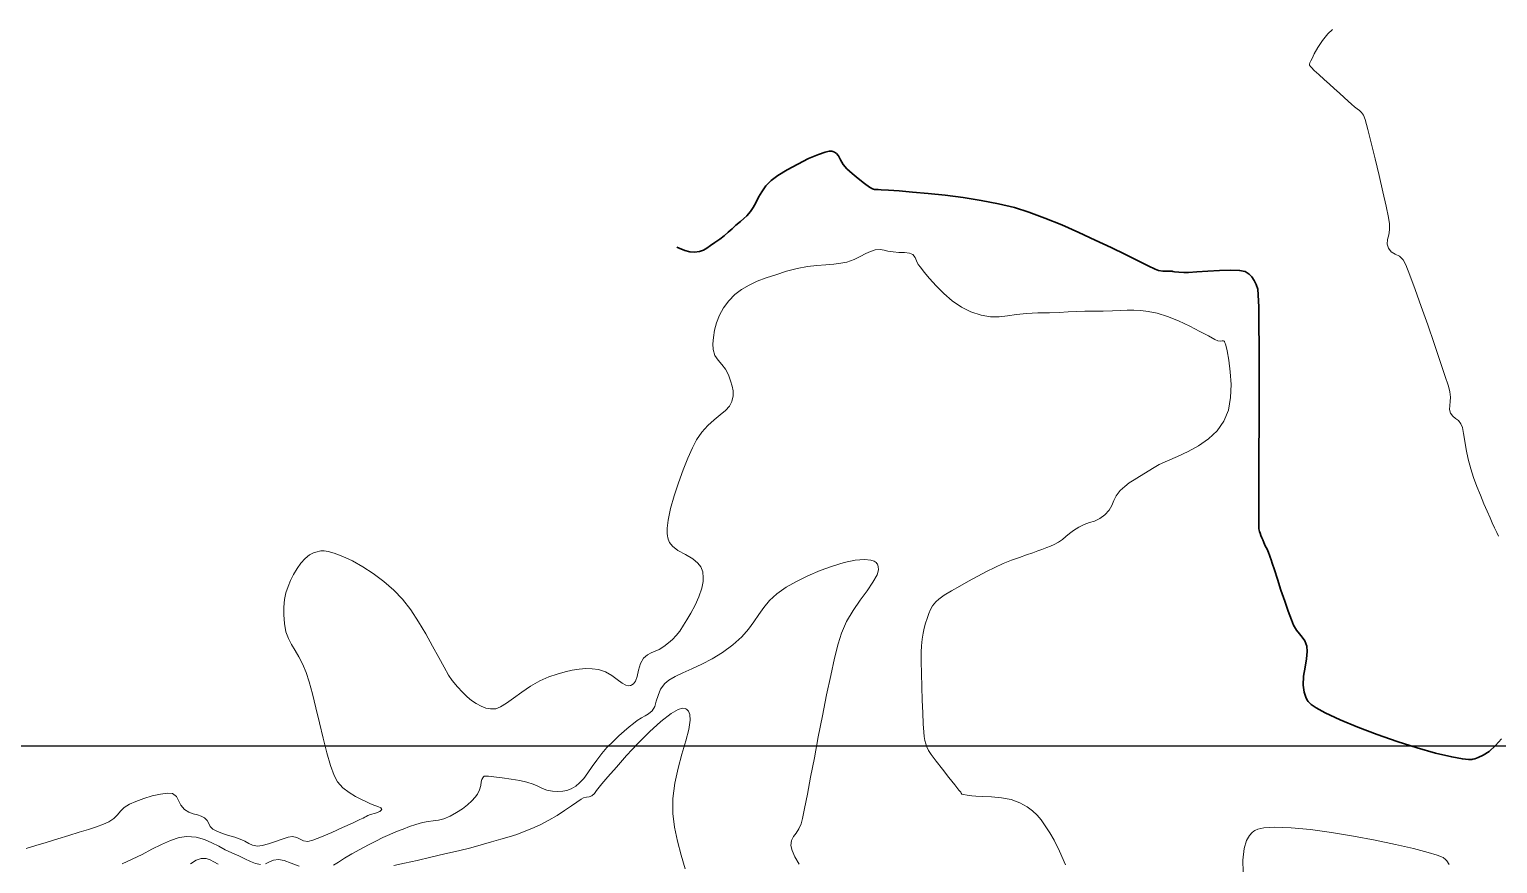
# Model space of a CAD drawing. Header units: metres. Extents: x 2662 to 3279, y 1027 to 1511.
# Drawn here: x 2974.5 to 3102.4, y 1437.8 to 1510.5 of the extents above; entities that cross this region are included whole.
import ezdxf

# ---------------------------------------------------------------- set-up
doc = ezdxf.new("R2010")
doc.units = ezdxf.units.M
doc.header["$LTSCALE"] = 1000
doc.layers.add('01 main point', color=1, linetype='Continuous')
doc.layers.add('CONT-MJR', color=251, linetype='Continuous', lineweight=30)
doc.layers.add('CONT-MNR', color=252, linetype='Continuous', lineweight=9)

msp = doc.modelspace()

# ---------------------------------------------------------------- linework, layer by layer
at = {"layer": '01 main point'}
msp.add_lwpolyline([(2684.6, 1092.67), (3187.11, 1092.67), (3187.11, 1448.02), (2684.6, 1448.02)], close=True, dxfattribs=at)
at = {"layer": 'CONT-MJR', "elevation": -5, "flags": 128}
msp.add_lwpolyline([(3102.73, 1448.68), (3102.23, 1448.1), (3101.65, 1447.57), (3101.13, 1447.23), (3100.71, 1447.03), (3100.41, 1446.93), (3100.25, 1446.9), (3100.14, 1446.88), (3099.86, 1446.88), (3099.33, 1446.92), (3098.41, 1447.09), (3097, 1447.42), (3095.38, 1447.88), (3093.65, 1448.43), (3091.9, 1449.04), (3090.21, 1449.68), (3088.67, 1450.31), (3087.38, 1450.92), (3086.59, 1451.36), (3086.16, 1451.65), (3085.97, 1451.83), (3085.9, 1451.91), (3085.82, 1452.03), (3085.68, 1452.3), (3085.55, 1452.72), (3085.47, 1453.34), (3085.5, 1454.13), (3085.62, 1454.92), (3085.74, 1455.65), (3085.82, 1456.28), (3085.78, 1456.75), (3085.6, 1457.19), (3085.38, 1457.52), (3085.14, 1457.81), (3084.88, 1458.13), (3084.63, 1458.57), (3084.43, 1459.04), (3084.16, 1459.78), (3083.85, 1460.67), (3083.52, 1461.63), (3083.21, 1462.57), (3082.95, 1463.38), (3082.75, 1463.98), (3082.66, 1464.27), (3082.58, 1464.49), (3082.52, 1464.67), (3082.44, 1464.89), (3082.31, 1465.18), (3082.16, 1465.49), (3082.02, 1465.78), (3081.93, 1466.01), (3081.85, 1466.18), (3081.78, 1466.39), (3081.7, 1466.59), (3081.64, 1466.74), (3081.59, 1466.95), (3081.59, 1467.33), (3081.59, 1468.31), (3081.59, 1469.78), (3081.6, 1471.62), (3081.61, 1473.74), (3081.62, 1476.02), (3081.63, 1478.37), (3081.63, 1480.67), (3081.62, 1482.83), (3081.61, 1484.73), (3081.59, 1486.26), (3081.55, 1487.33), (3081.5, 1487.83), (3081.36, 1488.25), (3081.2, 1488.6), (3081, 1488.9), (3080.75, 1489.15), (3080.4, 1489.37), (3079.92, 1489.47), (3079.13, 1489.5), (3078.16, 1489.47), (3077.14, 1489.42), (3076.2, 1489.35), (3075.47, 1489.3), (3075.07, 1489.29), (3074.63, 1489.31), (3074.26, 1489.35), (3074.1, 1489.37), (3074.05, 1489.4), (3074, 1489.42), (3073.88, 1489.41), (3073.6, 1489.4), (3073.24, 1489.41), (3072.86, 1489.47), (3072.56, 1489.59), (3071.95, 1489.88), (3071.07, 1490.31), (3069.98, 1490.85), (3068.73, 1491.46), (3067.35, 1492.12), (3065.9, 1492.78), (3064.42, 1493.43), (3062.96, 1494.02), (3061.57, 1494.54), (3060.3, 1494.94), (3058.9, 1495.28), (3057.39, 1495.57), (3055.83, 1495.82), (3054.28, 1496.02), (3052.79, 1496.18), (3051.43, 1496.3), (3050.25, 1496.4), (3049.32, 1496.46), (3048.69, 1496.5), (3048.42, 1496.52), (3048.24, 1496.52), (3048.1, 1496.53), (3047.93, 1496.57), (3047.68, 1496.73), (3047.24, 1497.05), (3046.69, 1497.47), (3046.15, 1497.92), (3045.69, 1498.33), (3045.38, 1498.71), (3045.16, 1499.09), (3044.97, 1499.44), (3044.79, 1499.66), (3044.62, 1499.78), (3044.48, 1499.84), (3044.4, 1499.86), (3044.34, 1499.87), (3044.16, 1499.86), (3043.82, 1499.78), (3043.24, 1499.58), (3042.36, 1499.21), (3041.42, 1498.74), (3040.5, 1498.24), (3039.7, 1497.75), (3039.11, 1497.31), (3038.65, 1496.83), (3038.29, 1496.33), (3038, 1495.84), (3037.77, 1495.37), (3037.54, 1494.95), (3037.31, 1494.61), (3036.98, 1494.24), (3036.71, 1493.98), (3036.42, 1493.73), (3036.04, 1493.41), (3035.7, 1493.1), (3035.36, 1492.79), (3035.01, 1492.49), (3034.63, 1492.19), (3034.21, 1491.91), (3033.83, 1491.64), (3033.51, 1491.42), (3033.2, 1491.24), (3032.86, 1491.12), (3032.44, 1491.06), (3032.03, 1491.1), (3031.58, 1491.21), (3031.1, 1491.4), (3030.9, 1491.49)], dxfattribs=at)
at = {"layer": 'CONT-MNR', "flags": 128}
for points, elevation in [([(3102.49, 1466.31), (3102.32, 1466.65), (3102.13, 1467.04), (3101.93, 1467.49), (3101.74, 1467.92), (3101.5, 1468.49), (3101.21, 1469.15), (3100.91, 1469.89), (3100.6, 1470.66), (3100.31, 1471.44), (3100.07, 1472.2), (3099.84, 1473.04), (3099.67, 1473.86), (3099.54, 1474.61), (3099.43, 1475.26), (3099.33, 1475.78), (3099.21, 1476.12), (3098.98, 1476.4), (3098.73, 1476.58), (3098.49, 1476.77), (3098.3, 1477.05), (3098.22, 1477.36), (3098.23, 1477.69), (3098.27, 1478.04), (3098.29, 1478.44), (3098.25, 1478.88), (3098.11, 1479.38), (3097.81, 1480.33), (3097.38, 1481.61), (3096.87, 1483.11), (3096.31, 1484.72), (3095.75, 1486.32), (3095.21, 1487.8), (3094.74, 1489.05), (3094.39, 1489.95), (3094.18, 1490.39), (3093.84, 1490.71), (3093.48, 1490.89), (3093.14, 1491.08), (3092.88, 1491.41), (3092.79, 1491.77), (3092.82, 1492.15), (3092.91, 1492.56), (3092.98, 1493.01), (3092.98, 1493.53), (3092.89, 1494.09), (3092.69, 1495.06), (3092.41, 1496.31), (3092.08, 1497.73), (3091.73, 1499.2), (3091.38, 1500.58), (3091.08, 1501.76), (3090.85, 1502.61), (3090.71, 1503), (3090.54, 1503.24), (3090.36, 1503.4), (3090.16, 1503.54), (3089.92, 1503.73), (3089.68, 1503.95), (3089.37, 1504.22), (3089.02, 1504.54), (3088.61, 1504.9), (3088.17, 1505.31), (3087.74, 1505.69), (3087.28, 1506.11), (3086.82, 1506.53), (3086.42, 1506.9), (3086.19, 1507.14), (3086.07, 1507.26), (3086.03, 1507.32), (3086.02, 1507.34), (3086.01, 1507.38), (3086.02, 1507.45), (3086.05, 1507.56), (3086.14, 1507.72), (3086.23, 1507.92), (3086.43, 1508.34), (3086.73, 1508.88), (3087.13, 1509.49), (3087.61, 1510.09), (3088.02, 1510.47)], -6), ([(3064.75, 1437.68), (3064.23, 1438.88), (3063.76, 1439.85), (3063.4, 1440.49), (3062.99, 1441.1), (3062.62, 1441.6), (3062.27, 1442.03), (3061.88, 1442.4), (3061.4, 1442.75), (3060.78, 1443.09), (3060.02, 1443.37), (3059.16, 1443.53), (3058.3, 1443.62), (3057.53, 1443.65), (3056.93, 1443.67), (3056.58, 1443.69), (3056.19, 1443.76), (3055.87, 1443.82), (3055.71, 1443.86), (3055.66, 1443.93), (3055.62, 1444.01), (3055.47, 1444.2), (3055.1, 1444.66), (3054.59, 1445.3), (3054.03, 1446.02), (3053.49, 1446.72), (3053.06, 1447.29), (3052.82, 1447.65), (3052.67, 1447.97), (3052.57, 1448.24), (3052.5, 1448.51), (3052.44, 1448.87), (3052.4, 1449.25), (3052.36, 1449.97), (3052.31, 1450.92), (3052.27, 1452.03), (3052.23, 1453.21), (3052.2, 1454.36), (3052.18, 1455.39), (3052.18, 1456.22), (3052.19, 1456.76), (3052.26, 1457.35), (3052.34, 1457.87), (3052.45, 1458.32), (3052.56, 1458.74), (3052.7, 1459.15), (3052.85, 1459.59), (3052.98, 1459.94), (3053.15, 1460.26), (3053.44, 1460.6), (3053.72, 1460.84), (3054.19, 1461.17), (3054.81, 1461.55), (3055.53, 1461.97), (3056.3, 1462.41), (3057.1, 1462.84), (3057.87, 1463.24), (3058.58, 1463.59), (3059.32, 1463.93), (3060.05, 1464.22), (3060.73, 1464.47), (3061.35, 1464.69), (3061.9, 1464.88), (3062.35, 1465.03), (3062.69, 1465.16), (3063.11, 1465.33), (3063.43, 1465.46), (3063.75, 1465.6), (3064.14, 1465.81), (3064.48, 1466.04), (3064.78, 1466.28), (3065.1, 1466.54), (3065.46, 1466.82), (3065.9, 1467.11), (3066.38, 1467.35), (3066.84, 1467.5), (3067.28, 1467.64), (3067.73, 1467.85), (3068.19, 1468.18), (3068.56, 1468.6), (3068.79, 1469), (3068.96, 1469.42), (3069.17, 1469.84), (3069.52, 1470.29), (3069.91, 1470.65), (3070.31, 1470.96), (3070.74, 1471.24), (3071.21, 1471.53), (3071.73, 1471.85), (3072.32, 1472.23), (3072.9, 1472.55), (3073.64, 1472.89), (3074.5, 1473.27), (3075.43, 1473.7), (3076.35, 1474.2), (3077.22, 1474.8), (3077.97, 1475.5), (3078.56, 1476.33), (3078.94, 1477.31), (3079.13, 1478.4), (3079.18, 1479.54), (3079.11, 1480.65), (3078.98, 1481.65), (3078.83, 1482.47), (3078.71, 1482.95), (3078.64, 1483.18), (3078.61, 1483.26), (3078.6, 1483.28), (3078.57, 1483.3), (3078.51, 1483.33), (3078.41, 1483.34), (3078.25, 1483.32), (3078.02, 1483.33), (3077.75, 1483.46), (3077.21, 1483.76), (3076.46, 1484.16), (3075.57, 1484.62), (3074.61, 1485.07), (3073.64, 1485.47), (3072.73, 1485.74), (3071.96, 1485.9), (3071.3, 1485.99), (3070.71, 1486.01), (3070.13, 1486), (3069.53, 1485.97), (3068.85, 1485.94), (3068.04, 1485.93), (3067.2, 1485.93), (3066.44, 1485.91), (3065.72, 1485.88), (3064.99, 1485.85), (3064.21, 1485.81), (3063.35, 1485.79), (3062.35, 1485.77), (3061.35, 1485.72), (3060.48, 1485.62), (3059.7, 1485.52), (3058.96, 1485.44), (3058.21, 1485.44), (3057.41, 1485.57), (3056.51, 1485.85), (3055.68, 1486.27), (3054.88, 1486.82), (3054.14, 1487.46), (3053.47, 1488.12), (3052.9, 1488.76), (3052.44, 1489.32), (3052.11, 1489.75), (3051.92, 1489.99), (3051.76, 1490.31), (3051.66, 1490.6), (3051.45, 1490.85), (3051.15, 1490.97), (3050.73, 1491.02), (3050.24, 1491.04), (3049.73, 1491.08), (3049.28, 1491.16), (3048.94, 1491.23), (3048.59, 1491.28), (3048.16, 1491.25), (3047.76, 1491.13), (3047.34, 1490.93), (3046.87, 1490.68), (3046.34, 1490.42), (3045.71, 1490.2), (3045.18, 1490.09), (3044.56, 1490.02), (3043.86, 1489.97), (3043.09, 1489.91), (3042.26, 1489.81), (3041.37, 1489.65), (3040.44, 1489.4), (3039.52, 1489.1), (3038.67, 1488.82), (3037.89, 1488.52), (3037.18, 1488.2), (3036.53, 1487.82), (3035.94, 1487.37), (3035.41, 1486.83), (3034.95, 1486.21), (3034.6, 1485.56), (3034.34, 1484.91), (3034.17, 1484.26), (3034.07, 1483.64), (3034.03, 1483.08), (3034.06, 1482.59), (3034.21, 1482.06), (3034.48, 1481.64), (3034.8, 1481.28), (3035.12, 1480.88), (3035.38, 1480.38), (3035.57, 1479.85), (3035.72, 1479.4), (3035.8, 1478.98), (3035.8, 1478.54), (3035.69, 1478.04), (3035.48, 1477.66), (3035.13, 1477.28), (3034.67, 1476.89), (3034.14, 1476.45), (3033.6, 1475.95), (3033.07, 1475.38), (3032.61, 1474.7), (3032.26, 1474.01), (3031.85, 1473.12), (3031.44, 1472.09), (3031.02, 1470.97), (3030.65, 1469.83), (3030.34, 1468.73), (3030.13, 1467.71), (3030.04, 1467.01), (3030.03, 1466.57), (3030.06, 1466.32), (3030.09, 1466.21), (3030.13, 1466.05), (3030.26, 1465.78), (3030.52, 1465.44), (3030.98, 1465.08), (3031.63, 1464.71), (3032.28, 1464.34), (3032.72, 1463.98), (3032.98, 1463.64), (3033.1, 1463.37), (3033.14, 1463.22), (3033.16, 1463.09), (3033.19, 1462.81), (3033.18, 1462.38), (3033.06, 1461.78), (3032.81, 1461.03), (3032.48, 1460.3), (3032.12, 1459.62), (3031.76, 1459.03), (3031.47, 1458.56), (3031.15, 1458.06), (3030.83, 1457.66), (3030.51, 1457.33), (3030.16, 1457.02), (3029.76, 1456.7), (3029.36, 1456.44), (3029, 1456.29), (3028.65, 1456.16), (3028.32, 1455.99), (3027.98, 1455.69), (3027.71, 1455.22), (3027.56, 1454.66), (3027.43, 1454.09), (3027.29, 1453.69), (3027.12, 1453.46), (3026.98, 1453.36), (3026.89, 1453.32), (3026.82, 1453.3), (3026.66, 1453.29), (3026.43, 1453.34), (3026.11, 1453.51), (3025.69, 1453.83), (3025.22, 1454.19), (3024.68, 1454.51), (3024.07, 1454.7), (3023.51, 1454.76), (3022.95, 1454.78), (3022.37, 1454.74), (3021.78, 1454.64), (3021.15, 1454.5), (3020.47, 1454.31), (3019.73, 1454.06), (3018.94, 1453.71), (3018.15, 1453.24), (3017.39, 1452.73), (3016.67, 1452.22), (3016.04, 1451.77), (3015.51, 1451.44), (3015.12, 1451.29), (3014.64, 1451.27), (3014.24, 1451.34), (3013.85, 1451.51), (3013.4, 1451.75), (3013.01, 1452.01), (3012.61, 1452.33), (3012.21, 1452.73), (3011.78, 1453.2), (3011.31, 1453.75), (3011, 1454.21), (3010.61, 1454.9), (3010.14, 1455.76), (3009.61, 1456.75), (3009.02, 1457.8), (3008.38, 1458.87), (3007.7, 1459.89), (3006.98, 1460.83), (3006.23, 1461.62), (3005.35, 1462.38), (3004.44, 1463.06), (3003.52, 1463.66), (3002.62, 1464.16), (3001.78, 1464.56), (3001.03, 1464.85), (3000.5, 1464.99), (3000.16, 1465.04), (2999.96, 1465.04), (2999.87, 1465.03), (2999.76, 1465.02), (2999.54, 1464.97), (2999.24, 1464.88), (2998.89, 1464.69), (2998.5, 1464.38), (2998.14, 1463.98), (2997.81, 1463.51), (2997.49, 1462.97), (2997.23, 1462.47), (2997.01, 1461.94), (2996.83, 1461.38), (2996.71, 1460.79), (2996.64, 1460.15), (2996.64, 1459.46), (2996.7, 1458.71), (2996.83, 1458), (2997.04, 1457.4), (2997.31, 1456.87), (2997.62, 1456.36), (2997.95, 1455.82), (2998.28, 1455.2), (2998.6, 1454.45), (2998.85, 1453.64), (2999.13, 1452.59), (2999.43, 1451.37), (2999.75, 1450.05), (3000.08, 1448.72), (3000.4, 1447.46), (3000.72, 1446.35), (3001.03, 1445.48), (3001.32, 1444.92), (3001.79, 1444.4), (3002.33, 1443.98), (3002.88, 1443.65), (3003.4, 1443.39), (3003.84, 1443.19), (3004.15, 1443.04), (3004.5, 1442.88), (3004.84, 1442.77), (3005.09, 1442.67), (3005.19, 1442.52), (3005.01, 1442.35), (3004.63, 1442.2), (3004.21, 1442.08), (3003.95, 1441.99), (3003.81, 1441.91), (3003.7, 1441.85), (3003.56, 1441.77), (3003.27, 1441.63), (3002.63, 1441.33), (3001.77, 1440.93), (3000.82, 1440.51), (2999.92, 1440.12), (2999.18, 1439.83), (2998.74, 1439.72), (2998.37, 1439.77), (2998.08, 1439.92), (2997.79, 1440.07), (2997.41, 1440.15), (2997.03, 1440.09), (2996.51, 1439.93), (2995.91, 1439.73), (2995.31, 1439.52), (2994.77, 1439.37), (2994.34, 1439.33), (2993.91, 1439.4), (2993.59, 1439.55), (2993.26, 1439.74), (2992.83, 1439.94), (2992.37, 1440.1), (2991.83, 1440.26), (2991.29, 1440.43), (2990.82, 1440.61), (2990.47, 1440.79), (2990.24, 1441.03), (2990.1, 1441.29), (2989.96, 1441.54), (2989.73, 1441.79), (2989.44, 1441.94), (2989.11, 1442.05), (2988.74, 1442.14), (2988.37, 1442.28), (2988, 1442.5), (2987.67, 1442.88), (2987.48, 1443.29), (2987.28, 1443.65), (2986.95, 1443.9), (2986.52, 1443.94), (2985.9, 1443.86), (2985.18, 1443.69), (2984.44, 1443.47), (2983.75, 1443.22), (2983.19, 1442.97), (2982.74, 1442.68), (2982.42, 1442.37), (2982.15, 1442.06), (2981.83, 1441.74), (2981.39, 1441.43), (2980.93, 1441.22), (2980.33, 1441), (2979.62, 1440.77), (2978.81, 1440.53), (2977.91, 1440.26), (2976.95, 1439.97), (2975.93, 1439.65), (2975.04, 1439.37), (2974.19, 1439.12)], -4), ([(3041.55, 1437.75), (3041.18, 1438.4), (3040.93, 1438.95), (3040.83, 1439.37), (3040.88, 1439.8), (3041.05, 1440.15), (3041.28, 1440.46), (3041.52, 1440.82), (3041.73, 1441.27), (3041.84, 1441.73), (3042.02, 1442.61), (3042.26, 1443.84), (3042.54, 1445.33), (3042.87, 1447.02), (3043.21, 1448.83), (3043.57, 1450.68), (3043.94, 1452.49), (3044.29, 1454.19), (3044.63, 1455.7), (3044.94, 1456.95), (3045.22, 1457.86), (3045.67, 1458.89), (3046.24, 1459.85), (3046.86, 1460.75), (3047.46, 1461.56), (3047.97, 1462.3), (3048.33, 1462.94), (3048.45, 1463.39), (3048.44, 1463.69), (3048.36, 1463.87), (3048.3, 1463.95), (3048.24, 1464.02), (3048.08, 1464.13), (3047.78, 1464.24), (3047.25, 1464.29), (3046.43, 1464.22), (3045.48, 1464.02), (3044.44, 1463.71), (3043.37, 1463.32), (3042.31, 1462.87), (3041.31, 1462.38), (3040.41, 1461.88), (3039.59, 1461.31), (3038.96, 1460.72), (3038.46, 1460.12), (3038.03, 1459.5), (3037.61, 1458.86), (3037.14, 1458.21), (3036.54, 1457.54), (3035.77, 1456.85), (3034.87, 1456.2), (3033.96, 1455.65), (3033.06, 1455.18), (3032.2, 1454.77), (3031.42, 1454.41), (3030.74, 1454.09), (3030.2, 1453.79), (3029.83, 1453.49), (3029.47, 1452.98), (3029.25, 1452.45), (3029.1, 1451.94), (3028.96, 1451.48), (3028.75, 1451.12), (3028.43, 1450.83), (3028.13, 1450.66), (3027.8, 1450.5), (3027.42, 1450.26), (3027.11, 1450.01), (3026.73, 1449.71), (3026.3, 1449.34), (3025.83, 1448.92), (3025.33, 1448.44), (3024.8, 1447.9), (3024.35, 1447.38), (3023.92, 1446.82), (3023.52, 1446.25), (3023.13, 1445.7), (3022.77, 1445.21), (3022.42, 1444.82), (3022.09, 1444.55), (3021.68, 1444.32), (3021.31, 1444.18), (3020.94, 1444.11), (3020.53, 1444.09), (3020.05, 1444.11), (3019.57, 1444.19), (3019.17, 1444.34), (3018.79, 1444.53), (3018.36, 1444.73), (3017.83, 1444.9), (3017.21, 1445.03), (3016.45, 1445.16), (3015.66, 1445.27), (3014.93, 1445.36), (3014.48, 1445.41), (3014.25, 1445.42), (3014.16, 1445.42), (3014.14, 1445.42), (3014.1, 1445.4), (3014.05, 1445.35), (3013.98, 1445.27), (3013.9, 1445.12), (3013.85, 1444.92), (3013.8, 1444.6), (3013.69, 1444.23), (3013.51, 1443.86), (3013.31, 1443.59), (3013.02, 1443.28), (3012.65, 1442.93), (3012.21, 1442.58), (3011.7, 1442.24), (3011.13, 1441.92), (3010.58, 1441.69), (3010.11, 1441.57), (3009.67, 1441.51), (3009.22, 1441.46), (3008.73, 1441.37), (3008.14, 1441.21), (3007.59, 1441.02), (3007.03, 1440.81), (3006.45, 1440.58), (3005.87, 1440.33), (3005.27, 1440.06), (3004.65, 1439.76), (3004.01, 1439.44), (3003.26, 1439.04), (3002.57, 1438.64), (3001.94, 1438.26), (3001.4, 1437.92), (3000.97, 1437.66)], -3), ([(3031.62, 1437.33), (3031.26, 1438.52), (3030.94, 1439.74), (3030.69, 1440.96), (3030.54, 1442.15), (3030.53, 1443.48), (3030.7, 1444.81), (3030.99, 1446.11), (3031.33, 1447.34), (3031.66, 1448.48), (3031.92, 1449.47), (3032.05, 1450.29), (3032.02, 1450.8), (3031.9, 1451.09), (3031.77, 1451.23), (3031.68, 1451.28), (3031.6, 1451.31), (3031.39, 1451.33), (3031.01, 1451.22), (3030.4, 1450.88), (3029.5, 1450.18), (3028.51, 1449.28), (3027.5, 1448.26), (3026.51, 1447.21), (3025.62, 1446.21), (3024.88, 1445.37), (3024.36, 1444.75), (3024.11, 1444.47), (3023.88, 1444.16), (3023.7, 1443.9), (3023.49, 1443.69), (3023.25, 1443.61), (3023.02, 1443.59), (3022.75, 1443.54), (3022.54, 1443.41), (3022.18, 1443.16), (3021.7, 1442.82), (3021.11, 1442.42), (3020.45, 1441.99), (3019.73, 1441.57), (3018.98, 1441.18), (3018.26, 1440.85), (3017.59, 1440.58), (3016.94, 1440.34), (3016.27, 1440.13), (3015.56, 1439.92), (3014.75, 1439.69), (3013.83, 1439.42), (3012.94, 1439.18), (3011.87, 1438.92), (3010.68, 1438.64), (3009.45, 1438.35), (3008.26, 1438.08), (3007.16, 1437.84), (3006.24, 1437.63)], -2), ([(3098.18, 1437.72), (3097.97, 1438.03), (3097.81, 1438.21), (3097.72, 1438.28), (3097.67, 1438.32), (3097.51, 1438.39), (3097.12, 1438.54), (3096.35, 1438.77), (3095.06, 1439.1), (3093.49, 1439.47), (3091.72, 1439.84), (3089.84, 1440.2), (3087.93, 1440.51), (3086.1, 1440.76), (3084.41, 1440.92), (3082.97, 1440.97), (3082.04, 1440.9), (3081.52, 1440.79), (3081.26, 1440.68), (3081.15, 1440.62), (3081.02, 1440.51), (3080.79, 1440.26), (3080.53, 1439.81), (3080.32, 1439.11), (3080.21, 1438.11), (3080.23, 1437.04)], -4), ([(2994.6, 1437.73), (2994.18, 1437.81), (2993.74, 1437.98), (2993.26, 1438.21), (2992.72, 1438.48), (2992.1, 1438.74), (2991.54, 1439), (2990.97, 1439.31), (2990.38, 1439.62), (2989.73, 1439.9), (2989.01, 1440.09), (2988.2, 1440.15), (2987.52, 1440.06), (2986.78, 1439.81), (2985.98, 1439.46), (2985.15, 1439.05), (2984.29, 1438.6), (2983.42, 1438.17), (2982.55, 1437.79)], -3), ([(2990.92, 1437.75), (2990.55, 1437.96), (2990.22, 1438.14), (2989.87, 1438.24), (2989.44, 1438.25), (2989, 1438.09), (2988.51, 1437.79)], -2), ([(2997.99, 1437.58), (2997.29, 1437.85), (2996.66, 1438.07), (2996.19, 1438.16), (2995.75, 1438.09), (2995.39, 1437.94), (2995.04, 1437.78)], -3)]:
    msp.add_lwpolyline(points, dxfattribs=dict(at, elevation=elevation))

doc.saveas('drawing.dxf')
